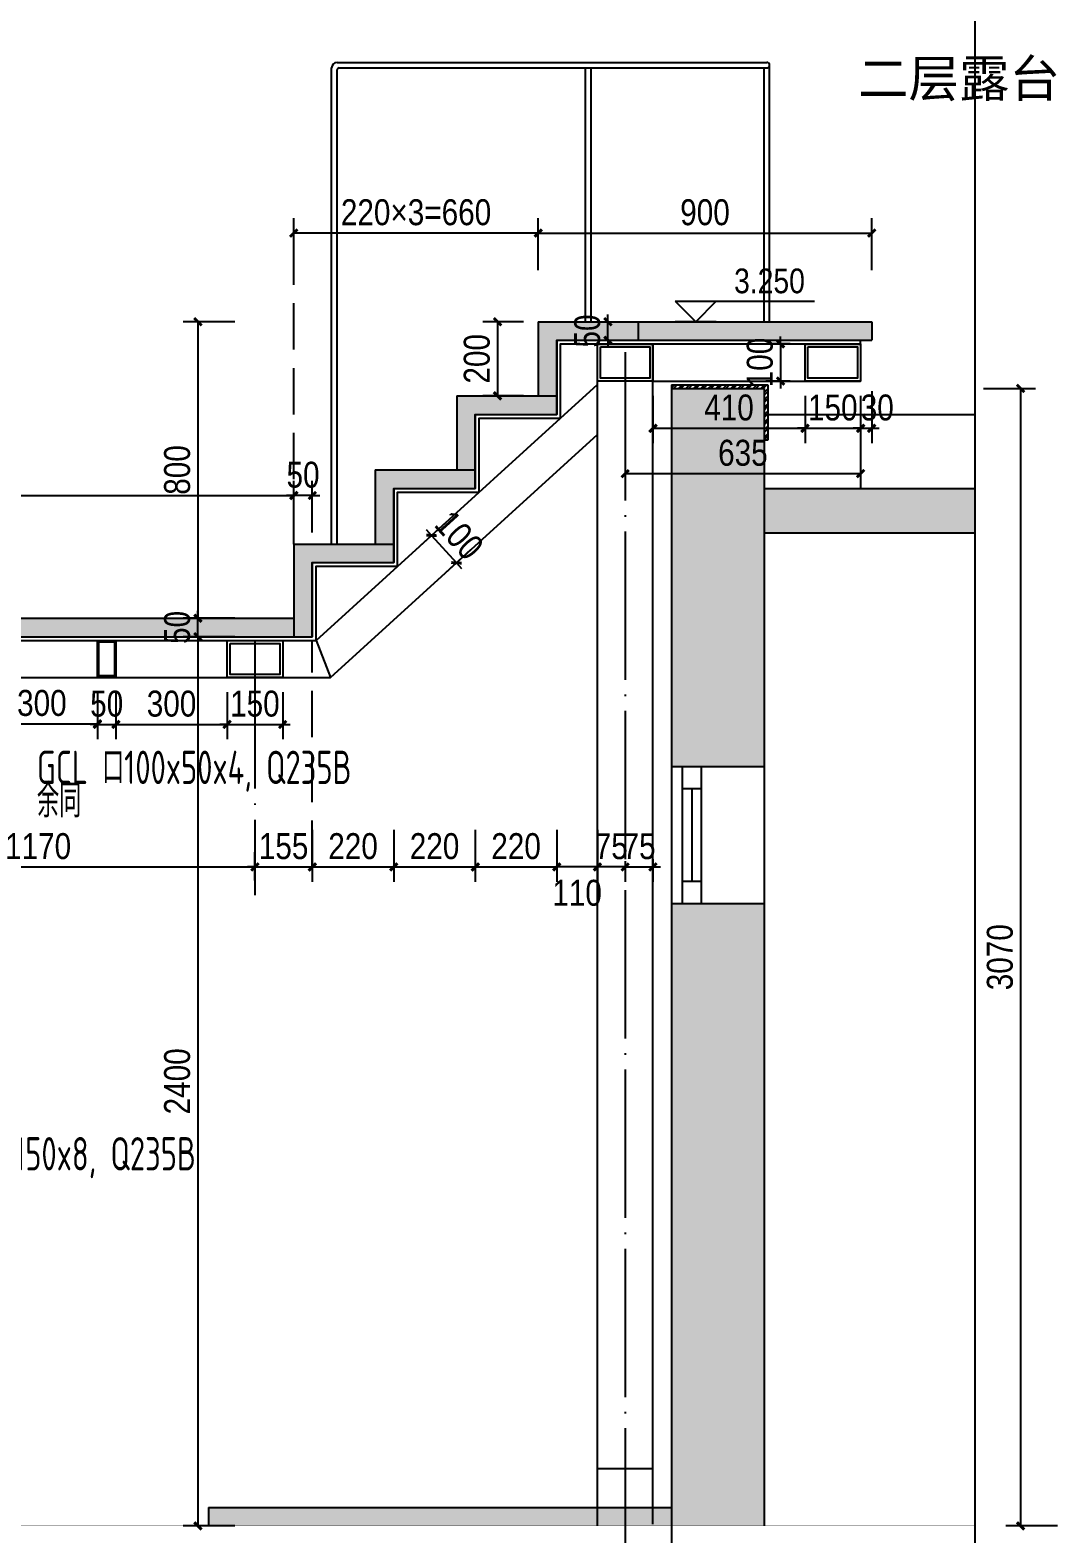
# Model space of a CAD drawing. Extents: x -40040 to 35635, y -182662 to -38118.
# Drawn here: x 2176 to 4958, y -144637 to -140579 of the extents above; entities that cross this region are included whole.
import ezdxf

# ---------------------------------------------------------------- set-up
doc = ezdxf.new("R2010")
doc.units = 0
doc.header["$LTSCALE"] = 1000
doc.header["$MEASUREMENT"] = 0
doc.linetypes.add('DASH', pattern=[0.35, 0.25, -0.1])
doc.linetypes.add('DOTE', pattern=[2.42, 2, -0.2, 0.02, -0.2])
for name, color, linetype in [('A-ANNO-DIMS', 6, 'Continuous'), ('A-ANNO-NOTE', 4, 'Continuous'), ('A-DETL-144', 144, 'Continuous'), ('A-DETL-42', 42, 'Continuous'), ('A-DETL-PATT-251', 251, 'Continuous'), ('A-FLOR-HRAL', 42, 'Continuous'), ('A-FURN-PATT-251', 251, 'Continuous'), ('A-SECT-005', 5, 'Continuous'), ('A-SECT-142', 42, 'Continuous'), ('AXIS', 3, 'Continuous'), ('GL', 131, 'Continuous'), ('JC', 7, 'Continuous'), ('核对', 2, 'Continuous')]:
    doc.layers.add(name, color=color, linetype=linetype)
doc.layers.add('A-ANNO-NPLT', color=250, linetype='Continuous', plot=False)
doc.styles.add('DIM_T3', font='ARIALN.TTF')
doc.styles.add('EN', font='ARIALN.TTF')
doc.styles.get("Standard").update_dxf_attribs({"font": 'tssdengs.shx', "width": 0.7, "bigfont": 'tssdchn.shx'})
doc.styles.add('详图$0$vector-number', font='arial.ttf')
doc.dimstyles.new('_TCH_ARCH&&20', dxfattribs={"dimtxt": 70, "dimasz": 20, "dimexe": 40, "dimexo": 40, "dimgap": 20, "dimtad": 1, "dimdec": 0, "dimzin": 0, "dimdsep": 46, "dimtxsty": 'DIM_T3', "dimblk": 'ARCHTICK', "dimcen": 0.09, "dimclrd": 6, "dimclre": 6, "dimclrt": 6, "dimazin": 2, "dimtfac": 1, "dimtdec": 0, "dimtix": 1, "dimtmove": 2, "dimatfit": 3, "dimfxl": 100, "dimfxlon": 1, "dimtolj": 1, "dimtzin": 0, "dimarcsym": 0})

# ---------------------------------------------------------------- blocks, each defined once
blk = doc.blocks.new('GL')
at = {"layer": 'GL'}
for points in [[(3983.1, -143039), (4133.1, -143039), (4133.1, -143139), (3983.1, -143139)], [(3991.1, -143047), (4125.1, -143047), (4125.1, -143131), (3991.1, -143131)]]:
    blk.add_lwpolyline(points, close=True, dxfattribs=at)
blk = doc.blocks.new('GL2')
at = {"layer": 'GL'}
for points in [[(4852.3, -142417), (4902.3, -142417), (4902.3, -142517), (4852.3, -142517)], [(4856.3, -142421), (4898.3, -142421), (4898.3, -142513), (4856.3, -142513)]]:
    blk.add_lwpolyline(points, close=True, dxfattribs=at)
blk = doc.blocks.new('TAG-PLAN-ELEV')
blk.add_line((-1.66, 0), (9.6, 0))
for points in [[(-1.66, 0), (0, -1.66), (1.66, 0)], [(1.66, -1.66), (-1.66, -1.66)]]:
    blk.add_lwpolyline(points)
at = {"style": 'EN'}
for tag, p in [('LEVEL', (2.45, 0.65)), ('NAME', (2.45, -2.51))]:
    blk.add_attdef(tag, p, '', height=2, dxfattribs=at)
blk = doc.blocks.new('_ArchTick')
at = {"color": 0, "linetype": 'ByBlock', "const_width": 0.4}
blk.add_lwpolyline([(-0.5, -0.5), (0.5, 0.5)], dxfattribs=at)
blk = doc.blocks.new('*D474')
at = {"layer": 'Defpoints', "color": 0, "transparency": 16777216}
for p in [(-6693.1, -144465.7), (3906.9, -144465.7), (3906.9, -145481.3)]:
    blk.add_point(p, dxfattribs=at)
at = {"layer": '核对', "color": 6, "lineweight": -2, "transparency": 16777216}
for p, q in [((-6693.1, -145381.3), (-6693.1, -145521.3)), ((3906.9, -145381.3), (3906.9, -145521.3)), ((-6693.1, -145481.3), (3906.9, -145481.3))]:
    blk.add_line(p, q, dxfattribs=at)
at = {"layer": '核对', "color": 6, "lineweight": -2, "transparency": 16777216, "xscale": 20, "yscale": 20, "zscale": 20, "rotation": 180}
blk.add_blockref('_ArchTick', (-6693.1, -145481.3), dxfattribs=at)
at = {"layer": '核对', "color": 6, "lineweight": -2, "transparency": 16777216, "xscale": 20, "yscale": 20, "zscale": 20}
blk.add_blockref('_ArchTick', (3906.9, -145481.3), dxfattribs=at)
at = {"layer": '核对', "color": 6, "transparency": 16777216, "insert": (-1393.1, -145425.5), "char_height": 70, "attachment_point": 5, "style": 'DIM_T3'}
blk.add_mtext('\\A1;10600', dxfattribs=at)
blk = doc.blocks.new('*D480')
at = {"layer": 'Defpoints', "color": 0, "transparency": 16777216}
for p in [(2887.4, -141834.7), (2887.4, -141965.7), (517.4, -142365.7)]:
    blk.add_point(p, dxfattribs=at)
at = {"layer": '核对', "color": 6, "lineweight": -2, "transparency": 16777216}
for p, q in [((517.4, -141934.7), (517.4, -141794.7)), ((2887.4, -141925.7), (2887.4, -141794.7)), ((517.4, -141834.7), (2887.4, -141834.7))]:
    blk.add_line(p, q, dxfattribs=at)
at = {"layer": '核对', "color": 6, "lineweight": -2, "transparency": 16777216, "xscale": 20, "yscale": 20, "zscale": 20, "rotation": 180}
blk.add_blockref('_ArchTick', (517.4, -141834.7), dxfattribs=at)
at = {"layer": '核对', "color": 6, "lineweight": -2, "transparency": 16777216, "xscale": 20, "yscale": 20, "zscale": 20}
blk.add_blockref('_ArchTick', (2887.4, -141834.7), dxfattribs=at)
at = {"layer": '核对', "color": 6, "transparency": 16777216, "insert": (1702.4, -141779), "char_height": 70, "attachment_point": 5, "style": 'DIM_T3'}
blk.add_mtext('\\A1;2370', dxfattribs=at)
blk = doc.blocks.new('*D481')
at = {"layer": 'Defpoints', "color": 0, "transparency": 16777216}
for p in [(2887.4, -141126.4), (2887.4, -141365.7), (3547.4, -141365.7)]:
    blk.add_point(p, dxfattribs=at)
at = {"layer": '核对', "color": 6, "lineweight": -2, "transparency": 16777216}
for p, q in [((2887.4, -141226.4), (2887.4, -141086.4)), ((3547.4, -141226.4), (3547.4, -141086.4)), ((3547.4, -141126.4), (2887.4, -141126.4))]:
    blk.add_line(p, q, dxfattribs=at)
at = {"layer": '核对', "color": 6, "lineweight": -2, "transparency": 16777216, "xscale": 20, "yscale": 20, "zscale": 20, "rotation": 180}
blk.add_blockref('_ArchTick', (2887.4, -141126.4), dxfattribs=at)
at = {"layer": '核对', "color": 6, "lineweight": -2, "transparency": 16777216, "xscale": 20, "yscale": 20, "zscale": 20}
blk.add_blockref('_ArchTick', (3547.4, -141126.4), dxfattribs=at)
at = {"layer": '核对', "color": 6, "transparency": 16777216, "insert": (3217.4, -141070.6), "char_height": 70, "attachment_point": 5, "style": 'DIM_T3'}
blk.add_mtext('\\A1;220×3=660', dxfattribs=at)
blk = doc.blocks.new('*D482')
at = {"layer": 'Defpoints', "color": 0, "transparency": 16777216}
for p in [(4447.4, -141126.4), (3547.4, -141365.7), (4447.4, -141365.7)]:
    blk.add_point(p, dxfattribs=at)
at = {"layer": '核对', "color": 6, "lineweight": -2, "transparency": 16777216}
for p, q in [((3547.4, -141226.4), (3547.4, -141086.4)), ((4447.4, -141226.4), (4447.4, -141086.4)), ((3547.4, -141126.4), (4447.4, -141126.4))]:
    blk.add_line(p, q, dxfattribs=at)
at = {"layer": '核对', "color": 6, "lineweight": -2, "transparency": 16777216, "xscale": 20, "yscale": 20, "zscale": 20, "rotation": 180}
blk.add_blockref('_ArchTick', (3547.4, -141126.4), dxfattribs=at)
at = {"layer": '核对', "color": 6, "lineweight": -2, "transparency": 16777216, "xscale": 20, "yscale": 20, "zscale": 20}
blk.add_blockref('_ArchTick', (4447.4, -141126.4), dxfattribs=at)
at = {"layer": '核对', "color": 6, "transparency": 16777216, "insert": (3997.4, -141070.6), "char_height": 70, "attachment_point": 5, "style": 'DIM_T3'}
blk.add_mtext('\\A1;900', dxfattribs=at)
blk = doc.blocks.new('*D485')
at = {"layer": 'Defpoints', "color": 0, "transparency": 16777216}
for p in [(3327.2, -141880.5), (3394.4, -141954.5), (3326.4, -142016.4)]:
    blk.add_point(p, dxfattribs=at)
at = {"layer": '核对', "color": 6, "lineweight": -2, "transparency": 16777216}
for p, q in [((3297.6, -141907.4), (3229.5, -141969.3)), ((3259.1, -141942.4), (3245.6, -141927.6)), ((3259.1, -141942.4), (3326.4, -142016.4)), ((3364.8, -141981.4), (3296.8, -142043.3)), ((3326.4, -142016.4), (3339.8, -142031.2))]:
    blk.add_line(p, q, dxfattribs=at)
at = {"layer": '核对', "color": 6, "lineweight": -2, "transparency": 16777216, "xscale": 20, "yscale": 20, "zscale": 20}
for p, rotation in [((3259.1, -141942.4), 312.2736890061016), ((3326.4, -142016.4), 132.2736890061016)]:
    blk.add_blockref('_ArchTick', p, dxfattribs=dict(at, rotation=rotation))
at = {"layer": '核对', "color": 6, "transparency": 16777216, "insert": (3334, -141941.9), "char_height": 70, "attachment_point": 5, "rotation": 312.2737, "style": 'DIM_T3'}
blk.add_mtext('\\A1;100', dxfattribs=at)
blk = doc.blocks.new('*D507')
at = {"layer": 'Defpoints', "color": 0, "transparency": 16777216}
for p in [(3547.4, -141365.7), (3437.4, -141565.7), (3547.4, -141565.7)]:
    blk.add_point(p, dxfattribs=at)
at = {"layer": '核对', "color": 6, "lineweight": -2, "transparency": 16777216}
for p, q in [((3507.4, -141365.7), (3397.4, -141365.7)), ((3437.4, -141365.7), (3437.4, -141565.7)), ((3507.4, -141565.7), (3397.4, -141565.7))]:
    blk.add_line(p, q, dxfattribs=at)
at = {"layer": '核对', "color": 6, "lineweight": -2, "transparency": 16777216, "xscale": 20, "yscale": 20, "zscale": 20}
for p, rotation in [((3437.4, -141365.7), 90), ((3437.4, -141565.7), 270)]:
    blk.add_blockref('_ArchTick', p, dxfattribs=dict(at, rotation=rotation))
at = {"layer": '核对', "color": 6, "transparency": 16777216, "insert": (3381.7, -141465.7), "char_height": 70, "attachment_point": 5, "rotation": 90, "style": 'DIM_T3'}
blk.add_mtext('\\A1;200', dxfattribs=at)
blk = doc.blocks.new('*D508')
at = {"layer": 'Defpoints', "color": 0, "transparency": 16777216}
for p in [(2887.4, -141365.7), (2628.6, -142165.7), (2887.4, -142165.7)]:
    blk.add_point(p, dxfattribs=at)
at = {"layer": '核对', "color": 6, "lineweight": -2, "transparency": 16777216}
for p, q in [((2728.6, -141365.7), (2588.6, -141365.7)), ((2628.6, -141365.7), (2628.6, -142165.7)), ((2728.6, -142165.7), (2588.6, -142165.7))]:
    blk.add_line(p, q, dxfattribs=at)
at = {"layer": '核对', "color": 6, "lineweight": -2, "transparency": 16777216, "xscale": 20, "yscale": 20, "zscale": 20}
for p, rotation in [((2628.6, -141365.7), 90), ((2628.6, -142165.7), 270)]:
    blk.add_blockref('_ArchTick', p, dxfattribs=dict(at, rotation=rotation))
at = {"layer": '核对', "color": 6, "transparency": 16777216, "insert": (2572.8, -141765.7), "char_height": 70, "attachment_point": 5, "rotation": 90, "style": 'DIM_T3'}
blk.add_mtext('\\A1;800', dxfattribs=at)
blk = doc.blocks.new('*D509')
at = {"layer": 'Defpoints', "color": 0, "transparency": 16777216}
for p in [(2887.4, -142215.7), (2628.6, -144615.7), (2887.4, -144615.7)]:
    blk.add_point(p, dxfattribs=at)
at = {"layer": '核对', "color": 6, "lineweight": -2, "transparency": 16777216}
for p, q in [((2728.6, -142215.7), (2588.6, -142215.7)), ((2628.6, -142215.7), (2628.6, -144615.7)), ((2728.6, -144615.7), (2588.6, -144615.7))]:
    blk.add_line(p, q, dxfattribs=at)
at = {"layer": '核对', "color": 6, "lineweight": -2, "transparency": 16777216, "xscale": 20, "yscale": 20, "zscale": 20}
for p, rotation in [((2628.6, -142215.7), 90), ((2628.6, -144615.7), 270)]:
    blk.add_blockref('_ArchTick', p, dxfattribs=dict(at, rotation=rotation))
at = {"layer": '核对', "color": 6, "transparency": 16777216, "insert": (2572.8, -143415.7), "char_height": 70, "attachment_point": 5, "rotation": 90, "style": 'DIM_T3'}
blk.add_mtext('\\A1;2400', dxfattribs=at)
blk = doc.blocks.new('*D510')
at = {"layer": 'Defpoints', "color": 0, "transparency": 16777216}
for p in [(2628.6, -142165.7), (2887.4, -142165.7), (2887.4, -142215.7)]:
    blk.add_point(p, dxfattribs=at)
at = {"layer": '核对', "color": 6, "lineweight": -2, "transparency": 16777216}
for p, q in [((2728.6, -142165.7), (2588.6, -142165.7)), ((2628.6, -142165.7), (2628.6, -142145.7)), ((2628.6, -142215.7), (2628.6, -142165.7)), ((2728.6, -142215.7), (2588.6, -142215.7)), ((2628.6, -142215.7), (2628.6, -142235.7))]:
    blk.add_line(p, q, dxfattribs=at)
at = {"layer": '核对', "color": 6, "lineweight": -2, "transparency": 16777216, "xscale": 20, "yscale": 20, "zscale": 20}
for p, rotation in [((2628.6, -142165.7), 270), ((2628.6, -142215.7), 90)]:
    blk.add_blockref('_ArchTick', p, dxfattribs=dict(at, rotation=rotation))
at = {"layer": '核对', "color": 6, "transparency": 16777216, "insert": (2572.8, -142190.7), "char_height": 70, "attachment_point": 5, "rotation": 90, "style": 'DIM_T3'}
blk.add_mtext('\\A1;50', dxfattribs=at)
blk = doc.blocks.new('*D526')
at = {"layer": 'Defpoints', "color": 0, "transparency": 16777216}
for p in [(1611.9, -142781.5), (2782.4, -142837.1), (2782.4, -142913.4)]:
    blk.add_point(p, dxfattribs=at)
at = {"layer": '核对', "color": 6, "lineweight": -2, "transparency": 16777216}
for p, q in [((1611.9, -142821.5), (1611.9, -142877.1)), ((2782.4, -142873.4), (2782.4, -142797.1)), ((1611.9, -142837.1), (2782.4, -142837.1))]:
    blk.add_line(p, q, dxfattribs=at)
at = {"layer": '核对', "color": 6, "lineweight": -2, "transparency": 16777216, "xscale": 20, "yscale": 20, "zscale": 20, "rotation": 180}
blk.add_blockref('_ArchTick', (1611.9, -142837.1), dxfattribs=at)
at = {"layer": '核对', "color": 6, "lineweight": -2, "transparency": 16777216, "xscale": 20, "yscale": 20, "zscale": 20}
blk.add_blockref('_ArchTick', (2782.4, -142837.1), dxfattribs=at)
at = {"layer": '核对', "color": 6, "transparency": 16777216, "insert": (2197.2, -142781.4), "char_height": 70, "attachment_point": 5, "style": 'DIM_T3'}
blk.add_mtext('\\A1;1170', dxfattribs=at)
blk = doc.blocks.new('*D527')
at = {"layer": 'Defpoints', "color": 0, "transparency": 16777216}
for p in [(2937.4, -142215.7), (2937.4, -142837.1), (2782.4, -142913.4)]:
    blk.add_point(p, dxfattribs=at)
at = {"layer": '核对', "color": 6, "lineweight": -2, "transparency": 16777216}
for p, q in [((2937.4, -142737.1), (2937.4, -142877.1)), ((2782.4, -142873.4), (2782.4, -142797.1)), ((2782.4, -142837.1), (2762.4, -142837.1)), ((2782.4, -142837.1), (2937.4, -142837.1)), ((2937.4, -142837.1), (2957.4, -142837.1))]:
    blk.add_line(p, q, dxfattribs=at)
at = {"layer": '核对', "color": 6, "lineweight": -2, "transparency": 16777216, "xscale": 20, "yscale": 20, "zscale": 20}
blk.add_blockref('_ArchTick', (2782.4, -142837.1), dxfattribs=at)
at = {"layer": '核对', "color": 6, "lineweight": -2, "transparency": 16777216, "xscale": 20, "yscale": 20, "zscale": 20, "rotation": 180}
blk.add_blockref('_ArchTick', (2937.4, -142837.1), dxfattribs=at)
at = {"layer": '核对', "color": 6, "transparency": 16777216, "insert": (2859.9, -142781.4), "char_height": 70, "attachment_point": 5, "style": 'DIM_T3'}
blk.add_mtext('\\A1;155', dxfattribs=at)
blk = doc.blocks.new('*D528')
at = {"layer": 'Defpoints', "color": 0, "transparency": 16777216}
for p in [(3157.4, -142015.7), (2937.4, -142215.7), (3157.4, -142837.1)]:
    blk.add_point(p, dxfattribs=at)
at = {"layer": '核对', "color": 6, "lineweight": -2, "transparency": 16777216}
for p, q in [((2937.4, -142737.1), (2937.4, -142877.1)), ((3157.4, -142737.1), (3157.4, -142877.1)), ((2937.4, -142837.1), (3157.4, -142837.1))]:
    blk.add_line(p, q, dxfattribs=at)
at = {"layer": '核对', "color": 6, "lineweight": -2, "transparency": 16777216, "xscale": 20, "yscale": 20, "zscale": 20, "rotation": 180}
blk.add_blockref('_ArchTick', (2937.4, -142837.1), dxfattribs=at)
at = {"layer": '核对', "color": 6, "lineweight": -2, "transparency": 16777216, "xscale": 20, "yscale": 20, "zscale": 20}
blk.add_blockref('_ArchTick', (3157.4, -142837.1), dxfattribs=at)
at = {"layer": '核对', "color": 6, "transparency": 16777216, "insert": (3047.4, -142781.4), "char_height": 70, "attachment_point": 5, "style": 'DIM_T3'}
blk.add_mtext('\\A1;220', dxfattribs=at)
blk = doc.blocks.new('*D529')
at = {"layer": 'Defpoints', "color": 0, "transparency": 16777216}
for p in [(3377.4, -141815.7), (3157.4, -142015.7), (3377.4, -142837.1)]:
    blk.add_point(p, dxfattribs=at)
at = {"layer": '核对', "color": 6, "lineweight": -2, "transparency": 16777216}
for p, q in [((3157.4, -142737.1), (3157.4, -142877.1)), ((3377.4, -142737.1), (3377.4, -142877.1)), ((3157.4, -142837.1), (3377.4, -142837.1))]:
    blk.add_line(p, q, dxfattribs=at)
at = {"layer": '核对', "color": 6, "lineweight": -2, "transparency": 16777216, "xscale": 20, "yscale": 20, "zscale": 20, "rotation": 180}
blk.add_blockref('_ArchTick', (3157.4, -142837.1), dxfattribs=at)
at = {"layer": '核对', "color": 6, "lineweight": -2, "transparency": 16777216, "xscale": 20, "yscale": 20, "zscale": 20}
blk.add_blockref('_ArchTick', (3377.4, -142837.1), dxfattribs=at)
at = {"layer": '核对', "color": 6, "transparency": 16777216, "insert": (3267.4, -142781.4), "char_height": 70, "attachment_point": 5, "style": 'DIM_T3'}
blk.add_mtext('\\A1;220', dxfattribs=at)
blk = doc.blocks.new('*D530')
at = {"layer": 'Defpoints', "color": 0, "transparency": 16777216}
for p in [(3597.4, -141615.7), (3377.4, -141815.7), (3597.4, -142837.1)]:
    blk.add_point(p, dxfattribs=at)
at = {"layer": '核对', "color": 6, "lineweight": -2, "transparency": 16777216}
for p, q in [((3377.4, -142737.1), (3377.4, -142877.1)), ((3597.4, -142737.1), (3597.4, -142877.1)), ((3377.4, -142837.1), (3597.4, -142837.1))]:
    blk.add_line(p, q, dxfattribs=at)
at = {"layer": '核对', "color": 6, "lineweight": -2, "transparency": 16777216, "xscale": 20, "yscale": 20, "zscale": 20, "rotation": 180}
blk.add_blockref('_ArchTick', (3377.4, -142837.1), dxfattribs=at)
at = {"layer": '核对', "color": 6, "lineweight": -2, "transparency": 16777216, "xscale": 20, "yscale": 20, "zscale": 20}
blk.add_blockref('_ArchTick', (3597.4, -142837.1), dxfattribs=at)
at = {"layer": '核对', "color": 6, "transparency": 16777216, "insert": (3487.4, -142781.4), "char_height": 70, "attachment_point": 5, "style": 'DIM_T3'}
blk.add_mtext('\\A1;220', dxfattribs=at)
blk = doc.blocks.new('*D531')
at = {"layer": 'Defpoints', "color": 0, "transparency": 16777216}
for p in [(3781.9, -142781.5), (3856.9, -142776.5), (3856.9, -142837.1)]:
    blk.add_point(p, dxfattribs=at)
at = {"layer": '核对', "color": 6, "lineweight": -2, "transparency": 16777216}
for p, q in [((3781.9, -142821.5), (3781.9, -142877.1)), ((3856.9, -142816.5), (3856.9, -142877.1)), ((3781.9, -142837.1), (3761.9, -142837.1)), ((3781.9, -142837.1), (3856.9, -142837.1)), ((3856.9, -142837.1), (3876.9, -142837.1))]:
    blk.add_line(p, q, dxfattribs=at)
at = {"layer": '核对', "color": 6, "lineweight": -2, "transparency": 16777216, "xscale": 20, "yscale": 20, "zscale": 20}
blk.add_blockref('_ArchTick', (3781.9, -142837.1), dxfattribs=at)
at = {"layer": '核对', "color": 6, "lineweight": -2, "transparency": 16777216, "xscale": 20, "yscale": 20, "zscale": 20, "rotation": 180}
blk.add_blockref('_ArchTick', (3856.9, -142837.1), dxfattribs=at)
at = {"layer": '核对', "color": 6, "transparency": 16777216, "insert": (3819.4, -142781.5), "char_height": 70, "attachment_point": 5, "style": 'DIM_T3'}
blk.add_mtext('\\A1;75', dxfattribs=at)
blk = doc.blocks.new('*D532')
at = {"layer": 'Defpoints', "color": 0, "transparency": 16777216}
for p in [(3781.9, -141525.7), (4417.4, -141525.7), (4417.4, -141775.6)]:
    blk.add_point(p, dxfattribs=at)
at = {"layer": '核对', "color": 6, "lineweight": -2, "transparency": 16777216}
for p, q in [((3781.9, -141675.6), (3781.9, -141815.6)), ((4417.4, -141675.6), (4417.4, -141815.6)), ((3781.9, -141775.6), (4417.4, -141775.6))]:
    blk.add_line(p, q, dxfattribs=at)
at = {"layer": '核对', "color": 6, "lineweight": -2, "transparency": 16777216, "xscale": 20, "yscale": 20, "zscale": 20, "rotation": 180}
blk.add_blockref('_ArchTick', (3781.9, -141775.6), dxfattribs=at)
at = {"layer": '核对', "color": 6, "lineweight": -2, "transparency": 16777216, "xscale": 20, "yscale": 20, "zscale": 20}
blk.add_blockref('_ArchTick', (4417.4, -141775.6), dxfattribs=at)
at = {"layer": '核对', "color": 6, "transparency": 16777216, "insert": (4099.7, -141719.8), "char_height": 70, "attachment_point": 5, "style": 'DIM_T3'}
blk.add_mtext('\\A1;635', dxfattribs=at)
blk = doc.blocks.new('*D533')
at = {"layer": 'Defpoints', "color": 0, "transparency": 16777216}
for p in [(4267.4, -141425.7), (4201.4, -141525.7), (4267.4, -141525.7)]:
    blk.add_point(p, dxfattribs=at)
at = {"layer": '核对', "color": 6, "lineweight": -2, "transparency": 16777216}
for p, q in [((4227.4, -141425.7), (4161.4, -141425.7)), ((4201.4, -141425.7), (4201.4, -141405.7)), ((4201.4, -141425.7), (4201.4, -141525.7)), ((4227.4, -141525.7), (4161.4, -141525.7)), ((4201.4, -141525.7), (4201.4, -141545.7))]:
    blk.add_line(p, q, dxfattribs=at)
at = {"layer": '核对', "color": 6, "lineweight": -2, "transparency": 16777216, "xscale": 20, "yscale": 20, "zscale": 20}
for p, rotation in [((4201.4, -141425.7), 270), ((4201.4, -141525.7), 90)]:
    blk.add_blockref('_ArchTick', p, dxfattribs=dict(at, rotation=rotation))
at = {"layer": '核对', "color": 6, "transparency": 16777216, "insert": (4145.7, -141475.7), "char_height": 70, "attachment_point": 5, "rotation": 90, "style": 'DIM_T3'}
blk.add_mtext('\\A1;100', dxfattribs=at)
blk = doc.blocks.new('*D534')
at = {"layer": 'Defpoints', "color": 0, "transparency": 16777216}
for p in [(3856.9, -141525.7), (4267.4, -141525.7), (4267.4, -141653.3)]:
    blk.add_point(p, dxfattribs=at)
at = {"layer": '核对', "color": 6, "lineweight": -2, "transparency": 16777216}
for p, q in [((3856.9, -141565.7), (3856.9, -141693.3)), ((4267.4, -141565.7), (4267.4, -141693.3)), ((3856.9, -141653.3), (4267.4, -141653.3))]:
    blk.add_line(p, q, dxfattribs=at)
at = {"layer": '核对', "color": 6, "lineweight": -2, "transparency": 16777216, "xscale": 20, "yscale": 20, "zscale": 20, "rotation": 180}
blk.add_blockref('_ArchTick', (3856.9, -141653.3), dxfattribs=at)
at = {"layer": '核对', "color": 6, "lineweight": -2, "transparency": 16777216, "xscale": 20, "yscale": 20, "zscale": 20}
blk.add_blockref('_ArchTick', (4267.4, -141653.3), dxfattribs=at)
at = {"layer": '核对', "color": 6, "transparency": 16777216, "insert": (4062.2, -141597.6), "char_height": 70, "attachment_point": 5, "style": 'DIM_T3'}
blk.add_mtext('\\A1;410', dxfattribs=at)
blk = doc.blocks.new('*D535')
at = {"layer": 'Defpoints', "color": 0, "transparency": 16777216}
for p in [(4267.4, -141525.7), (4417.4, -141525.7), (4417.4, -141653.3)]:
    blk.add_point(p, dxfattribs=at)
at = {"layer": '核对', "color": 6, "lineweight": -2, "transparency": 16777216}
for p, q in [((4267.4, -141565.7), (4267.4, -141693.3)), ((4417.4, -141565.7), (4417.4, -141693.3)), ((4267.4, -141653.3), (4247.4, -141653.3)), ((4267.4, -141653.3), (4417.4, -141653.3)), ((4417.4, -141653.3), (4437.4, -141653.3))]:
    blk.add_line(p, q, dxfattribs=at)
at = {"layer": '核对', "color": 6, "lineweight": -2, "transparency": 16777216, "xscale": 20, "yscale": 20, "zscale": 20}
blk.add_blockref('_ArchTick', (4267.4, -141653.3), dxfattribs=at)
at = {"layer": '核对', "color": 6, "lineweight": -2, "transparency": 16777216, "xscale": 20, "yscale": 20, "zscale": 20, "rotation": 180}
blk.add_blockref('_ArchTick', (4417.4, -141653.3), dxfattribs=at)
at = {"layer": '核对', "color": 6, "transparency": 16777216, "insert": (4342.4, -141597.6), "char_height": 70, "attachment_point": 5, "style": 'DIM_T3'}
blk.add_mtext('\\A1;150', dxfattribs=at)
blk = doc.blocks.new('*D536')
at = {"layer": 'Defpoints', "color": 0, "transparency": 16777216}
for p in [(4447.4, -141415.7), (4417.4, -141525.7), (4447.4, -141653.3)]:
    blk.add_point(p, dxfattribs=at)
at = {"layer": '核对', "color": 6, "lineweight": -2, "transparency": 16777216}
for p, q in [((4447.4, -141553.3), (4447.4, -141693.3)), ((4417.4, -141565.7), (4417.4, -141693.3)), ((4417.4, -141653.3), (4397.4, -141653.3)), ((4417.4, -141653.3), (4447.4, -141653.3)), ((4447.4, -141653.3), (4467.4, -141653.3))]:
    blk.add_line(p, q, dxfattribs=at)
at = {"layer": '核对', "color": 6, "lineweight": -2, "transparency": 16777216, "xscale": 20, "yscale": 20, "zscale": 20}
blk.add_blockref('_ArchTick', (4417.4, -141653.3), dxfattribs=at)
at = {"layer": '核对', "color": 6, "lineweight": -2, "transparency": 16777216, "xscale": 20, "yscale": 20, "zscale": 20, "rotation": 180}
blk.add_blockref('_ArchTick', (4447.4, -141653.3), dxfattribs=at)
at = {"layer": '核对', "color": 6, "transparency": 16777216, "insert": (4462.4, -141597.6), "char_height": 70, "attachment_point": 5, "style": 'DIM_T3'}
blk.add_mtext('\\A1;30', dxfattribs=at)
blk = doc.blocks.new('*D542')
at = {"layer": 'Defpoints', "color": 0, "transparency": 16777216}
for p in [(2057.4, -142322.5), (2357.4, -142325.7), (2357.4, -142450.7)]:
    blk.add_point(p, dxfattribs=at)
at = {"layer": '核对', "color": 6, "lineweight": -2, "transparency": 16777216}
for p, q in [((2057.4, -142362.5), (2057.4, -142490.7)), ((2357.4, -142365.7), (2357.4, -142490.7)), ((2057.4, -142450.7), (2357.4, -142450.7))]:
    blk.add_line(p, q, dxfattribs=at)
at = {"layer": '核对', "color": 6, "lineweight": -2, "transparency": 16777216, "xscale": 20, "yscale": 20, "zscale": 20, "rotation": 180}
blk.add_blockref('_ArchTick', (2057.4, -142450.7), dxfattribs=at)
at = {"layer": '核对', "color": 6, "lineweight": -2, "transparency": 16777216, "xscale": 20, "yscale": 20, "zscale": 20}
blk.add_blockref('_ArchTick', (2357.4, -142450.7), dxfattribs=at)
at = {"layer": '核对', "color": 6, "transparency": 16777216, "insert": (2207.4, -142395), "char_height": 70, "attachment_point": 5, "style": 'DIM_T3'}
blk.add_mtext('\\A1;300', dxfattribs=at)
blk = doc.blocks.new('*D543')
at = {"layer": 'Defpoints', "color": 0, "transparency": 16777216}
for p in [(2357.4, -142325.7), (2407.4, -142325.7), (2407.4, -142452.5)]:
    blk.add_point(p, dxfattribs=at)
at = {"layer": '核对', "color": 6, "lineweight": -2, "transparency": 16777216}
for p, q in [((2357.4, -142365.7), (2357.4, -142492.5)), ((2407.4, -142365.7), (2407.4, -142492.5)), ((2357.4, -142452.5), (2337.4, -142452.5)), ((2357.4, -142452.5), (2407.4, -142452.5)), ((2407.4, -142452.5), (2427.4, -142452.5))]:
    blk.add_line(p, q, dxfattribs=at)
at = {"layer": '核对', "color": 6, "lineweight": -2, "transparency": 16777216, "xscale": 20, "yscale": 20, "zscale": 20}
blk.add_blockref('_ArchTick', (2357.4, -142452.5), dxfattribs=at)
at = {"layer": '核对', "color": 6, "lineweight": -2, "transparency": 16777216, "xscale": 20, "yscale": 20, "zscale": 20, "rotation": 180}
blk.add_blockref('_ArchTick', (2407.4, -142452.5), dxfattribs=at)
at = {"layer": '核对', "color": 6, "transparency": 16777216, "insert": (2382.4, -142396.8), "char_height": 70, "attachment_point": 5, "style": 'DIM_T3'}
blk.add_mtext('\\A1;50', dxfattribs=at)
blk = doc.blocks.new('*D544')
at = {"layer": 'Defpoints', "color": 0, "transparency": 16777216}
for p in [(2407.4, -142325.7), (2707.4, -142325.7), (2707.4, -142452.5)]:
    blk.add_point(p, dxfattribs=at)
at = {"layer": '核对', "color": 6, "lineweight": -2, "transparency": 16777216}
for p, q in [((2407.4, -142365.7), (2407.4, -142492.5)), ((2707.4, -142365.7), (2707.4, -142492.5)), ((2407.4, -142452.5), (2707.4, -142452.5))]:
    blk.add_line(p, q, dxfattribs=at)
at = {"layer": '核对', "color": 6, "lineweight": -2, "transparency": 16777216, "xscale": 20, "yscale": 20, "zscale": 20, "rotation": 180}
blk.add_blockref('_ArchTick', (2407.4, -142452.5), dxfattribs=at)
at = {"layer": '核对', "color": 6, "lineweight": -2, "transparency": 16777216, "xscale": 20, "yscale": 20, "zscale": 20}
blk.add_blockref('_ArchTick', (2707.4, -142452.5), dxfattribs=at)
at = {"layer": '核对', "color": 6, "transparency": 16777216, "insert": (2557.4, -142396.8), "char_height": 70, "attachment_point": 5, "style": 'DIM_T3'}
blk.add_mtext('\\A1;300', dxfattribs=at)
blk = doc.blocks.new('*D545')
at = {"layer": 'Defpoints', "color": 0, "transparency": 16777216}
for p in [(2707.4, -142325.7), (2857.4, -142325.7), (2857.4, -142452.5)]:
    blk.add_point(p, dxfattribs=at)
at = {"layer": '核对', "color": 6, "lineweight": -2, "transparency": 16777216}
for p, q in [((2707.4, -142365.7), (2707.4, -142492.5)), ((2857.4, -142365.7), (2857.4, -142492.5)), ((2707.4, -142452.5), (2687.4, -142452.5)), ((2707.4, -142452.5), (2857.4, -142452.5)), ((2857.4, -142452.5), (2877.4, -142452.5))]:
    blk.add_line(p, q, dxfattribs=at)
at = {"layer": '核对', "color": 6, "lineweight": -2, "transparency": 16777216, "xscale": 20, "yscale": 20, "zscale": 20}
blk.add_blockref('_ArchTick', (2707.4, -142452.5), dxfattribs=at)
at = {"layer": '核对', "color": 6, "lineweight": -2, "transparency": 16777216, "xscale": 20, "yscale": 20, "zscale": 20, "rotation": 180}
blk.add_blockref('_ArchTick', (2857.4, -142452.5), dxfattribs=at)
at = {"layer": '核对', "color": 6, "transparency": 16777216, "insert": (2782.4, -142396.8), "char_height": 70, "attachment_point": 5, "style": 'DIM_T3'}
blk.add_mtext('\\A1;150', dxfattribs=at)
blk = doc.blocks.new('*D546')
at = {"layer": 'Defpoints', "color": 0, "transparency": 16777216}
for p in [(4028, -141545.7), (4849.3, -144615.7), (5081.5, -144615.7)]:
    blk.add_point(p, dxfattribs=at)
at = {"layer": '核对', "color": 6, "lineweight": -2, "transparency": 16777216}
for p, q in [((4749.3, -141545.7), (4889.3, -141545.7)), ((4849.3, -141545.7), (4849.3, -144615.7)), ((4949.3, -144615.7), (4809.3, -144615.7))]:
    blk.add_line(p, q, dxfattribs=at)
at = {"layer": '核对', "color": 6, "lineweight": -2, "transparency": 16777216, "xscale": 20, "yscale": 20, "zscale": 20}
for p, rotation in [((4849.3, -141545.7), 90), ((4849.3, -144615.7), 270)]:
    blk.add_blockref('_ArchTick', p, dxfattribs=dict(at, rotation=rotation))
at = {"layer": '核对', "color": 6, "transparency": 16777216, "insert": (4793.6, -143080.7), "char_height": 70, "attachment_point": 5, "rotation": 90, "style": 'DIM_T3'}
blk.add_mtext('\\A1;3070', dxfattribs=at)
blk = doc.blocks.new('*D550')
at = {"layer": 'Defpoints', "color": 0, "transparency": 16777216}
for p in [(3597.4, -141365.7), (3735.4, -141365.7), (3597.4, -141415.7)]:
    blk.add_point(p, dxfattribs=at)
at = {"layer": '核对', "color": 6, "lineweight": -2, "transparency": 16777216}
for p, q in [((3735.4, -141365.7), (3735.4, -141345.7)), ((3637.4, -141365.7), (3775.4, -141365.7)), ((3735.4, -141415.7), (3735.4, -141365.7)), ((3637.4, -141415.7), (3775.4, -141415.7)), ((3735.4, -141415.7), (3735.4, -141435.7))]:
    blk.add_line(p, q, dxfattribs=at)
at = {"layer": '核对', "color": 6, "lineweight": -2, "transparency": 16777216, "xscale": 20, "yscale": 20, "zscale": 20}
for p, rotation in [((3735.4, -141365.7), 270), ((3735.4, -141415.7), 90)]:
    blk.add_blockref('_ArchTick', p, dxfattribs=dict(at, rotation=rotation))
at = {"layer": '核对', "color": 6, "transparency": 16777216, "insert": (3679.7, -141390.7), "char_height": 70, "attachment_point": 5, "rotation": 90, "style": 'DIM_T3'}
blk.add_mtext('\\A1;50', dxfattribs=at)
blk = doc.blocks.new('*D551')
at = {"layer": 'Defpoints', "color": 0, "transparency": 16777216}
for p in [(2887.4, -141834.7), (2887.4, -142015.7), (2937.4, -142015.7)]:
    blk.add_point(p, dxfattribs=at)
at = {"layer": '核对', "color": 6, "lineweight": -2, "transparency": 16777216}
for p, q in [((2887.4, -141934.7), (2887.4, -141794.7)), ((2937.4, -141934.7), (2937.4, -141794.7)), ((2887.4, -141834.7), (2867.4, -141834.7)), ((2937.4, -141834.7), (2887.4, -141834.7)), ((2937.4, -141834.7), (2957.4, -141834.7))]:
    blk.add_line(p, q, dxfattribs=at)
at = {"layer": '核对', "color": 6, "lineweight": -2, "transparency": 16777216, "xscale": 20, "yscale": 20, "zscale": 20}
blk.add_blockref('_ArchTick', (2887.4, -141834.7), dxfattribs=at)
at = {"layer": '核对', "color": 6, "lineweight": -2, "transparency": 16777216, "xscale": 20, "yscale": 20, "zscale": 20, "rotation": 180}
blk.add_blockref('_ArchTick', (2937.4, -141834.7), dxfattribs=at)
at = {"layer": '核对', "color": 6, "transparency": 16777216, "insert": (2912.4, -141779), "char_height": 70, "attachment_point": 5, "style": 'DIM_T3'}
blk.add_mtext('\\A1;50', dxfattribs=at)
blk = doc.blocks.new('*D556')
at = {"layer": 'Defpoints', "color": 0, "transparency": 16777216}
for p in [(3706.9, -142776.5), (3781.9, -142781.5), (3706.9, -142837.1)]:
    blk.add_point(p, dxfattribs=at)
at = {"layer": '核对', "color": 6, "lineweight": -2, "transparency": 16777216}
for p, q in [((3706.9, -142816.5), (3706.9, -142877.1)), ((3781.9, -142821.5), (3781.9, -142877.1)), ((3706.9, -142837.1), (3686.9, -142837.1)), ((3781.9, -142837.1), (3706.9, -142837.1)), ((3781.9, -142837.1), (3801.9, -142837.1))]:
    blk.add_line(p, q, dxfattribs=at)
at = {"layer": '核对', "color": 6, "lineweight": -2, "transparency": 16777216, "xscale": 20, "yscale": 20, "zscale": 20}
blk.add_blockref('_ArchTick', (3706.9, -142837.1), dxfattribs=at)
at = {"layer": '核对', "color": 6, "lineweight": -2, "transparency": 16777216, "xscale": 20, "yscale": 20, "zscale": 20, "rotation": 180}
blk.add_blockref('_ArchTick', (3781.9, -142837.1), dxfattribs=at)
at = {"layer": '核对', "color": 6, "transparency": 16777216, "insert": (3744.4, -142781.5), "char_height": 70, "attachment_point": 5, "style": 'DIM_T3'}
blk.add_mtext('\\A1;75', dxfattribs=at)
blk = doc.blocks.new('*D557')
at = {"layer": 'Defpoints', "color": 0, "transparency": 16777216}
for p in [(3706.9, -141525.7), (3597.4, -141615.7), (3597.4, -142837.1)]:
    blk.add_point(p, dxfattribs=at)
at = {"layer": '核对', "color": 6, "lineweight": -2, "transparency": 16777216}
for p, q in [((3597.4, -142737.1), (3597.4, -142877.1)), ((3706.9, -142737.1), (3706.9, -142877.1)), ((3706.9, -142837.1), (3597.4, -142837.1))]:
    blk.add_line(p, q, dxfattribs=at)
at = {"layer": '核对', "color": 6, "lineweight": -2, "transparency": 16777216, "xscale": 20, "yscale": 20, "zscale": 20, "rotation": 180}
blk.add_blockref('_ArchTick', (3597.4, -142837.1), dxfattribs=at)
at = {"layer": '核对', "color": 6, "lineweight": -2, "transparency": 16777216, "xscale": 20, "yscale": 20, "zscale": 20}
blk.add_blockref('_ArchTick', (3706.9, -142837.1), dxfattribs=at)
at = {"layer": '核对', "color": 6, "transparency": 16777216, "insert": (3652.2, -142907.3), "char_height": 70, "attachment_point": 5, "style": 'DIM_T3'}
blk.add_mtext('\\A1;110', dxfattribs=at)

msp = doc.modelspace()

# ---------------------------------------------------------------- hatches: boundary and pattern name
at = {"layer": 'A-DETL-PATT-251'}
h = msp.add_hatch(dxfattribs=at)
h.set_pattern_fill('ANSI32', color=256, scale=3)
h.set_pattern_definition([(45, (-109125.334, -60764.45), (-10.1027881, 10.1027881), []), (45, (-109118.599, -60764.45), (-10.1027881, 10.1027881), [])])
h.paths.add_polyline_path([(3906.9, -141535.7), (4166.9, -141535.7), (4166.9, -141685.7), (4156.9, -141685.7), (4156.9, -141545.7), (3906.9, -141545.7)])
at = {"layer": 'A-FURN-PATT-251'}
h = msp.add_hatch(dxfattribs=at)
h.set_pattern_fill('ANSI33', color=256, scale=10)
h.set_pattern_definition([(45, (11309.06, -57869.92), (-22.45064, 22.45064), []), (45, (11331.51, -57869.92), (-22.45064, 22.45064), [15.875, -7.9375])])
h.paths.add_polyline_path([(-2802.6, -144165.7), (-2752.6, -144165.7), (-2752.6, -144015.7), (-2532.6, -144015.7), (-2532.6, -143815.7), (-2312.6, -143815.7), (-2312.6, -143615.7), (-2092.6, -143615.7), (-2092.6, -143415.7), (-1872.6, -143415.7), (-1872.6, -143215.7), (-1652.6, -143215.7), (-1652.6, -143015.7), (127.4, -143015.7), (127.4, -142815.7), (347.4, -142815.7), (347.4, -142615.7), (567.4, -142615.7), (567.4, -142415.7), (1336.9, -142415.7), (1336.9, -142215.7), (2937.4, -142215.7), (2937.4, -142015.7), (3157.4, -142015.7), (3157.4, -141815.7), (3377.4, -141815.7), (3377.4, -141615.7), (3597.4, -141615.7), (3597.4, -141415.7), (4447.4, -141415.7), (4447.4, -141365.7), (3547.4, -141365.7), (3547.4, -141565.7), (3327.4, -141565.7), (3327.4, -141765.7), (3107.4, -141765.7), (3107.4, -141965.7), (2887.4, -141965.7), (2887.4, -142165.7), (1286.9, -142165.7), (1286.9, -142365.7), (517.4, -142365.7), (517.4, -142565.7), (297.4, -142565.7), (297.4, -142765.7), (77.4, -142765.7), (76.9, -142965.7), (-1702.6, -142965.7), (-1702.6, -143165.7), (-1922.6, -143165.7), (-1922.6, -143365.7), (-2142.6, -143365.7), (-2142.6, -143565.7), (-2362.6, -143565.7), (-2362.6, -143765.7), (-2582.6, -143765.7), (-2582.6, -143965.7), (-2802.6, -143965.7)])
h = msp.add_hatch(color=256, dxfattribs=at)
h.dxf.hatch_style = 1
h.paths.add_polyline_path([(3906.9, -142935.7), (4156.9, -142935.7), (4156.9, -144615.7), (3906.9, -144615.7)])
h.paths.add_polyline_path([(4726.1, -141935.7), (4726.1, -141815.7), (4156.9, -141815.7), (4156.9, -141545.7), (3906.9, -141545.7), (3906.9, -142565.7), (4156.9, -142565.7), (4156.9, -141935.7)])
h = msp.add_hatch(color=256, dxfattribs=at)
h.dxf.hatch_style = 1
h.paths.add_polyline_path([(2656.9, -144565.7), (3906.9, -144565.7), (3906.9, -144615.7), (2656.9, -144615.7)])

# ---------------------------------------------------------------- linework, layer by layer
at = {"layer": 'A-ANNO-DIMS', "linetype": 'DASH', "ltscale": 0.5}
for p, q in [((2887.4, -141965.7), (2887.4, -141097)), ((2937.4, -142837.1), (2937.4, -142226.3)), ((3906.9, -144565.7), (3906.9, -145291.4))]:
    msp.add_line(p, q, dxfattribs=at)
at = {"layer": 'A-ANNO-NPLT'}
msp.add_line((4726.1, -140235.4), (4726.1, -145532.9), dxfattribs=at)
at = {"layer": 'A-DETL-144'}
for p, q in [((3706.9, -144615.7), (3706.9, -141425.7)), ((3706.9, -141425.7), (4417.4, -141425.7)), ((3856.9, -144610.7), (3856.9, -141425.7)), ((4417.4, -141425.7), (4417.4, -141525.7)), ((2947.4, -142225.7), (3706.9, -141535.3)), ((3856.1, -141525.7), (4417.4, -141525.7)), ((3906.9, -141535.7), (4166.9, -141535.7)), ((3906.9, -141535.7), (3906.9, -141545.7)), ((4166.9, -141535.7), (4166.9, -141685.7)), ((2986.1, -142325.7), (3706.9, -141670.4)), ((4166.9, -141685.7), (4156.9, -141685.7)), ((1341.9, -142225.7), (2947.4, -142225.7)), ((2947.4, -142225.7), (2986.1, -142325.7)), ((1687.4, -142325.7), (2986.1, -142325.7))]:
    msp.add_line(p, q, dxfattribs=at)
at = {"layer": 'A-DETL-42'}
for p, q in [((3547.4, -141365.7), (4447.4, -141365.7)), ((3547.4, -141365.7), (3547.4, -141565.7)), ((3817.4, -141365.7), (3817.4, -141415.7)), ((4447.4, -141365.7), (4447.4, -141415.7)), ((3597.4, -141415.7), (4447.4, -141415.7)), ((3597.4, -141415.7), (3597.4, -141615.7)), ((3327.4, -141565.7), (3547.4, -141565.7)), ((3327.4, -141565.7), (3327.4, -141765.7)), ((3547.4, -141565.7), (3597.4, -141565.7)), ((3377.4, -141615.7), (3597.4, -141615.7)), ((3377.4, -141615.7), (3377.4, -141815.7)), ((3107.4, -141765.7), (3327.4, -141765.7)), ((3107.4, -141765.7), (3107.4, -141965.7)), ((3327.4, -141765.7), (3377.4, -141765.7)), ((3157.4, -141815.7), (3377.4, -141815.7)), ((3157.4, -141815.7), (3157.4, -142015.7)), ((2887.4, -141965.7), (3107.4, -141965.7)), ((2887.4, -141965.7), (2887.4, -142165.7)), ((3107.4, -141965.7), (3157.4, -141965.7)), ((2937.4, -142015.7), (3157.4, -142015.7)), ((2937.4, -142015.7), (2937.4, -142215.7)), ((1286.9, -142165.7), (2887.4, -142165.7)), ((2887.4, -142165.7), (2887.4, -142215.7)), ((1336.9, -142215.7), (2937.4, -142215.7)), ((3936.9, -142935.7), (3936.9, -142565.7)), ((3986.9, -142565.7), (3986.9, -142935.7)), ((3936.9, -142625.7), (3986.9, -142625.7)), ((3961.9, -142625.7), (3961.9, -142875.7)), ((3936.9, -142875.7), (3986.9, -142875.7))]:
    msp.add_line(p, q, dxfattribs=at)
at = {"layer": 'A-FLOR-HRAL', "color": 1}
for p, q in [((3004.4, -140665.7), (4164.4, -140665.7)), ((2989.4, -141965.7), (2989.4, -140680.7)), ((2989.4, -141965.7), (2989.4, -140680.7)), ((3004.4, -141965.7), (3004.4, -140685.7)), ((3004.4, -141965.7), (3004.4, -140685.7)), ((3009.4, -140680.7), (4164.4, -140680.7)), ((3674.9, -141365.7), (3674.9, -140680.7)), ((3689.9, -141365.7), (3689.9, -140680.7)), ((4156.9, -141365.7), (4156.9, -140680.7)), ((4171.9, -141365.7), (4171.9, -140673.2))]:
    msp.add_line(p, q, dxfattribs=at)
for centre, radius, start, end in [((3004.4, -140680.7), 15, 90, 180), ((3004.4, -140680.7), 15, 90, 180), ((4164.4, -140673.2), 7.5, 270, 90), ((3009.4, -140685.7), 5, 90, 180), ((3009.4, -140685.7), 5, 90, 180)]:
    msp.add_arc(centre, radius, start, end, dxfattribs=at)
at = {"layer": 'A-SECT-005'}
for p, q in [((3906.9, -141535.7), (4156.9, -141535.7)), ((3906.9, -141535.7), (3906.9, -142565.7)), ((3906.9, -141545.7), (4156.9, -141545.7)), ((3906.9, -141545.7), (4156.9, -141545.7)), ((4156.9, -141545.7), (4156.9, -142565.7)), ((4156.9, -141615.7), (4726.1, -141615.7)), ((4156.9, -141815.7), (4726.1, -141815.7)), ((4156.9, -141935.7), (4726.1, -141935.7)), ((3906.9, -142565.7), (4156.9, -142565.7)), ((3906.9, -142935.7), (4156.9, -142935.7)), ((3906.9, -142935.7), (3906.9, -144615.7)), ((4156.9, -142935.7), (4156.9, -144615.7)), ((2656.9, -144565.7), (3906.9, -144565.7)), ((2656.9, -144565.7), (2656.9, -144615.7))]:
    msp.add_line(p, q, dxfattribs=at)
at = {"layer": 'A-SECT-005', "const_width": 1}
msp.add_lwpolyline([(4726.1, -144615.7), (-8493.1, -144615.7), (-8493.1, -144515.7), (-8795.1, -144515.7)], dxfattribs=at)
at = {"layer": 'A-SECT-142'}
for p, q in [((3906.9, -142565.7), (3906.9, -142935.7)), ((4156.9, -142565.7), (4156.9, -142935.7))]:
    msp.add_line(p, q, dxfattribs=at)
at = {"layer": 'AXIS', "color": 2, "linetype": 'DOTE', "ltscale": 0.2}
for p, q in [((3781.9, -141448), (3781.9, -145277.2)), ((2782.4, -142225.7), (2782.4, -142913.4))]:
    msp.add_line(p, q, dxfattribs=at)
at = {"layer": 'GL', "color": 81}
for points in [[(127.4, -142815.7), (347.4, -142815.7), (347.4, -142615.7), (567.4, -142615.7), (567.4, -142415.7), (1336.9, -142415.7), (1336.9, -142215.7), (2937.4, -142215.7), (2937.4, -142015.7), (3157.4, -142015.7), (3157.4, -141815.7), (3377.4, -141815.7), (3377.4, -141615.7), (3597.4, -141615.7), (3597.4, -141415.7), (4417.4, -141415.7)], [(137.4, -142825.7), (357.4, -142825.7), (357.4, -142625.7), (577.4, -142625.7), (577.4, -142425.7), (1346.9, -142425.7), (1346.9, -142225.7), (2947.4, -142225.7), (2947.4, -142025.7), (3167.4, -142025.7), (3167.4, -141825.7), (3387.4, -141825.7), (3387.4, -141625.7), (3607.4, -141625.7), (3607.4, -141425.7), (4417.4, -141425.7), (4417.4, -141415.7)]]:
    msp.add_lwpolyline(points, dxfattribs=at)
at = {"layer": 'JC', "color": 2}
msp.add_line((3706.9, -144460.4), (3856.9, -144460.4), dxfattribs=at)

# ---------------------------------------------------------------- block references
at = {"layer": 'A-ANNO-NOTE'}
ref = msp.add_blockref('TAG-PLAN-ELEV', (3972.6, -141310.3), dxfattribs=dict(at, xscale=33.33333333279503, yscale=33.33333333279503, zscale=33.33333333279503))
ref.add_attrib('LEVEL', '3.250', (4075.9, -141288.8), dxfattribs={"layer": '0', "height": 66.67, "style": 'EN'})
at = {"layer": 'GL'}
for name, p in [('GL', (-276.2, 1613.2)), ('GL', (284.3, 1613.2)), ('GL2', (-2495, 191.3)), ('GL', (-1275.7, 813.2))]:
    msp.add_blockref(name, p, dxfattribs=at)

# ---------------------------------------------------------------- texts
at = {"layer": 'A-ANNO-NOTE', "style": '详图$0$vector-number'}
msp.add_text('二层露台', height=100, dxfattribs=at).set_placement((4410.3, -140758.8))
at = {"layer": 'GL', "color": 7, "width": 0.7}
for s, p in [('GCL 口100x50x4, Q235B', (2194.1, -142613.3)), ('余同', (2194.1, -142703.3)), ('GKZ 口150x8, Q235B', (1886.2, -143656.2))]:
    msp.add_text(s, height=90, dxfattribs=at).set_placement(p)

# ---------------------------------------------------------------- dimensions: what is measured, and where the dimension line sits
at = {"layer": '核对'}
dim = msp.add_linear_dim(base=(2887.4, -141126.4), p1=(3547.4, -141365.7), p2=(2887.4, -141365.7), text='220×3=<>', dimstyle='_TCH_ARCH&&20', dxfattribs=at)
dim.commit()
dim.dimension.update_dxf_attribs({"geometry": '*D481', "text_midpoint": (3217.4, -141070.6)})
for base, p1, p2, picture, middle in [((4447.4, -141126.4), (3547.4, -141365.7), (4447.4, -141365.7), '*D482', (3997.4, -141070.6)), ((4417.3922, -141775.5775), (3781.9085, -141525.7405), (4417.3922, -141525.7405), '*D532', (4099.6504, -141719.8374)), ((4267.3922, -141653.2915), (3856.9085, -141525.7405), (4267.3922, -141525.7405), '*D534', (4062.1504, -141597.5514)), ((4417.4, -141653.3), (4267.4, -141525.7), (4417.4, -141525.7), '*D535', (4342.4, -141597.6)), ((3597.4, -142837.1), (3377.4, -141815.7), (3597.4, -141615.7), '*D530', (3487.4, -142781.4)), ((2887.4, -141834.7), (517.4, -142365.7), (2887.4, -141965.7), '*D480', (1702.4, -141779)), ((2887.4, -141834.7), (2937.4, -142015.7), (2887.4, -142015.7), '*D551', (2912.4, -141779)), ((3377.4, -142837.1), (3157.4, -142015.7), (3377.4, -141815.7), '*D529', (3267.4, -142781.4)), ((3157.4, -142837.1), (2937.4, -142215.7), (3157.4, -142015.7), '*D528', (3047.4, -142781.4)), ((2937.4, -142837.1), (2782.4, -142913.4), (2937.4, -142215.7), '*D527', (2859.9, -142781.4)), ((2357.4, -142450.7), (2057.4, -142322.5), (2357.4, -142325.7), '*D542', (2207.4, -142395)), ((2407.4, -142452.5), (2357.4, -142325.7), (2407.4, -142325.7), '*D543', (2382.4, -142396.8)), ((2707.4, -142452.5), (2407.4, -142325.7), (2707.4, -142325.7), '*D544', (2557.4, -142396.8)), ((2857.4, -142452.5), (2707.4, -142325.7), (2857.4, -142325.7), '*D545', (2782.4, -142396.8)), ((2782.3925, -142837.1374), (1611.9085, -142781.5405), (2782.3925, -142913.4074), '*D526', (2197.1505, -142781.3973)), ((3856.9, -142837.1), (3781.9, -142781.5), (3856.9, -142776.5), '*D531', (3819.4, -142781.5)), ((3906.9, -145481.3), (-6693.1, -144465.7), (3906.9, -144465.7), '*D474', (-1393.1, -145425.5))]:
    dim = msp.add_linear_dim(base=base, p1=p1, p2=p2, dimstyle='_TCH_ARCH&&20', dxfattribs=at)
    dim.commit()
    dim.dimension.update_dxf_attribs({"geometry": picture, "text_midpoint": middle})
for base, p1, p2, angle, picture, middle in [((2628.6, -142165.7), (2887.4, -141365.7), (2887.4, -142165.7), 90, '*D508', (2572.8, -141765.7)), ((3437.4, -141565.7), (3547.4, -141365.7), (3547.4, -141565.7), 90, '*D507', (3381.7, -141465.7)), ((3735.4, -141365.7), (3597.4, -141415.7), (3597.4, -141365.7), 90, '*D550', (3679.7, -141390.7)), ((4201.4, -141525.7), (4267.4, -141425.7), (4267.4, -141525.7), 90, '*D533', (4145.7, -141475.7)), ((4849.3, -144615.7), (4028, -141545.7), (5081.5, -144615.7), 90, '*D546', (4793.6, -143080.7)), ((3326.4, -142016.4), (3327.2, -141880.5), (3394.4, -141954.5), 312.2737, '*D485', (3334, -141941.9)), ((2628.6, -142165.7), (2887.4, -142215.7), (2887.4, -142165.7), 90, '*D510', (2572.8, -142190.7)), ((2628.6, -144615.7), (2887.4, -142215.7), (2887.4, -144615.7), 90, '*D509', (2572.8, -143415.7)), ((3706.9, -142837.1), (3781.9, -142781.5), (3706.9, -142776.5), 180, '*D556', (3744.4, -142781.5))]:
    dim = msp.add_linear_dim(base=base, p1=p1, p2=p2, angle=angle, dimstyle='_TCH_ARCH&&20', dxfattribs=at)
    dim.commit()
    dim.dimension.update_dxf_attribs({"geometry": picture, "text_midpoint": middle})
dim = msp.add_linear_dim(base=(4447.4, -141653.3), p1=(4417.4, -141525.7), p2=(4447.4, -141415.7), dimstyle='_TCH_ARCH&&20', dxfattribs=at)
dim.commit()
dim.dimension.update_dxf_attribs({"geometry": '*D536', "text_midpoint": (4462.4, -141597.6), "dimtype": 160})
dim = msp.add_linear_dim(base=(3597.3922, -142837.1374), p1=(3706.9085, -141525.7257), p2=(3597.3922, -141615.7405), angle=180, dimstyle='_TCH_ARCH&&20', dxfattribs=at)
dim.commit()
dim.dimension.update_dxf_attribs({"geometry": '*D557', "text_midpoint": (3652.1503, -142907.2632), "dimtype": 160})

doc.saveas('drawing.dxf')
